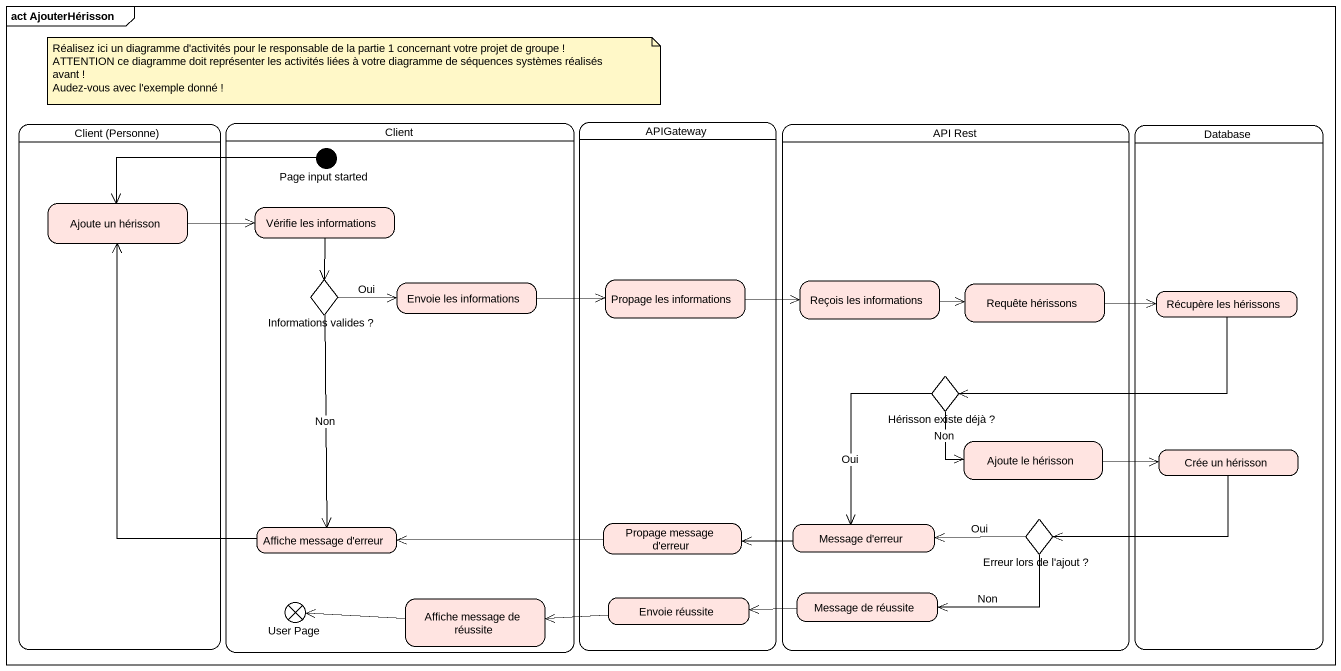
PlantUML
@startuml
mainframe act AjouterHérisson
hide empty description
state "Client (Personne)" as Client_Personne {
  state "Ajoute un hérisson" as Ajoute_un_hérisson #FFE4E1
}
state Client {
  state "Page input started" as Page_input_started <<start>>
  state "Vérifie les informations" as Vérifie_les_informations #FFE4E1
  state "Informations valides ?" as Informations_valides <<choice>> #FFE4E1
  state "Envoie les informations" as Envoie_les_informations #FFE4E1
  state "Affiche message d'erreur" as Affiche_message_d_erreur #FFE4E1
  state "User Page" as User_Page <<end>> #FFE4E1
  state "Affiche message de réussite" as Affiche_message_de_réussite #FFE4E1
}
state APIGateway {
  state "Propage les informations" as Propage_les_informations #FFE4E1
  state "Propage message d'erreur" as Propage_message_d_erreur #FFE4E1
  state "Envoie réussite" as Envoie_réussite #FFE4E1
}
state "API Rest" as API_Rest {
  state "Reçois les informations" as Reçois_les_informations #FFE4E1
  state "Requête hérissons" as Requête_hérissons #FFE4E1
  state "Hérisson existe déjà ?" as Hérisson_existe_déjà <<choice>> #FFE4E1
  state "Ajoute le hérisson" as Ajoute_le_hérisson #FFE4E1
  state "Message d'erreur" as Message_d_erreur #FFE4E1
  state "Erreur lors de l'ajout ?" as Erreur_lors_de_l_ajout <<choice>> #FFE4E1
  state "Message de réussite" as Message_de_réussite #FFE4E1
}
state "Database" as Database_ {
  state "Récupère les hérissons" as Récupère_les_hérissons #FFE4E1
  state "Crée un hérisson" as Crée_un_hérisson #FFE4E1
}
Page_input_started -left-> Ajoute_un_hérisson
Ajoute_un_hérisson -right-> Vérifie_les_informations
Vérifie_les_informations --> Informations_valides
Informations_valides -right-> Envoie_les_informations : Oui
Informations_valides --> Affiche_message_d_erreur : Non
Propage_les_informations -right-> Reçois_les_informations
Reçois_les_informations -right-> Requête_hérissons
Envoie_les_informations -right-> Propage_les_informations
Requête_hérissons -right-> Récupère_les_hérissons
Récupère_les_hérissons -left-> Hérisson_existe_déjà
Hérisson_existe_déjà --> Ajoute_le_hérisson : Non
Hérisson_existe_déjà --> Message_d_erreur : Oui
Ajoute_le_hérisson -right-> Crée_un_hérisson
Crée_un_hérisson -left-> Erreur_lors_de_l_ajout
Affiche_message_d_erreur -up-> Ajoute_un_hérisson
Propage_message_d_erreur -left-> Affiche_message_d_erreur
Message_d_erreur -left-> Propage_message_d_erreur
Erreur_lors_de_l_ajout -left-> Message_d_erreur : Oui
Erreur_lors_de_l_ajout -left-> Message_de_réussite : Non
Affiche_message_de_réussite -left-> User_Page
Envoie_réussite -left-> Affiche_message_de_réussite
Message_de_réussite -left-> Envoie_réussite
note as N1
  Réalisez ici un diagramme d'activités pour le responsable de la partie 1 concernant votre projet de groupe !
  ATTENTION ce diagramme doit représenter les activités liées à votre diagramme de séquences systèmes réalisés avant !
  Audez-vous avec l'exemple donné !
end note
@enduml
